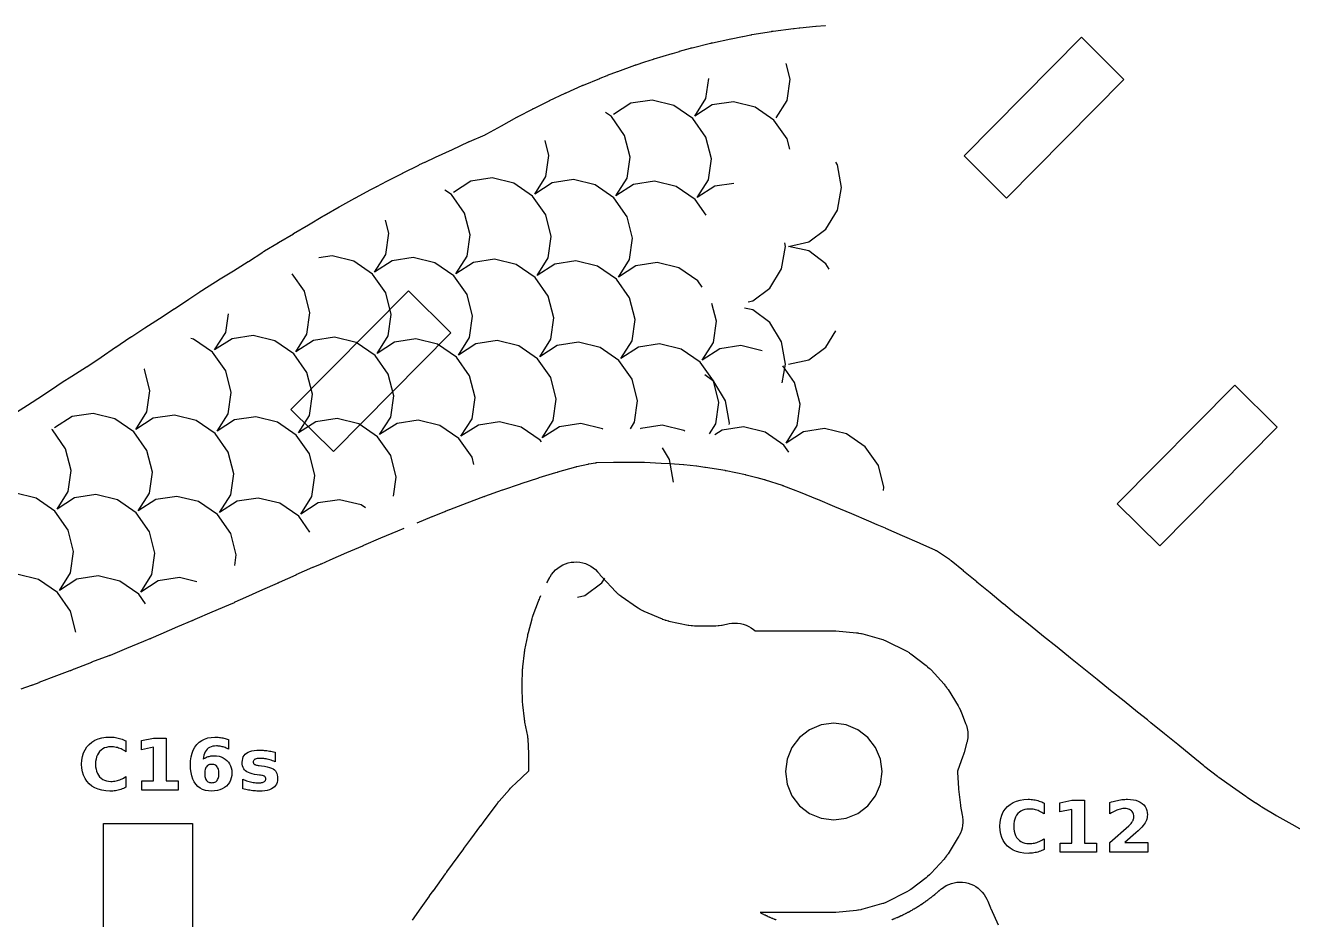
# Model space of a CAD drawing. Header units: millimetres. Extents: x 1 to 293, y 4 to 294.
# Drawn here: x 116.3 to 175.4, y 226.1 to 267.8 of the extents above; entities that cross this region are included whole.
import ezdxf

# ---------------------------------------------------------------- set-up
doc = ezdxf.new("R2010")
doc.units = ezdxf.units.MM
for name, color, linetype in [('CUT', 1, 'CONTINUOUS'), ('ENGRAVE', 5, 'CONTINUOUS'), ('SCORE', 7, 'CONTINUOUS')]:
    doc.layers.add(name, color=color, linetype=linetype)

msp = doc.modelspace()

# ---------------------------------------------------------------- linework, layer by layer
at = {"layer": 'CUT', "color": 1}
for points in [[(115.6963, 249.656), (116.3834, 250.1004), (117.0719, 250.5531), (117.7526, 251.003), (117.7564, 251.0055), (117.9761, 251.1496), (117.9835, 251.1545), (117.9909, 251.1592), (117.9983, 251.164), (118.4458, 251.4493), (119.1307, 251.8853), (119.1388, 251.8906), (119.8127, 252.3347), (119.8204, 252.3398), (120.4907, 252.7962), (120.4928, 252.7977), (121.1582, 253.2489), (121.1678, 253.2553), (121.2235, 253.2924), (121.2309, 253.2973), (121.2372, 253.3014), (121.2439, 253.3058), (121.8519, 253.6994), (121.8561, 253.7021), (122.5406, 254.1418), (123.226, 254.5864), (123.2327, 254.5909), (123.9095, 255.0427), (123.9107, 255.0435), (124.4172, 255.3809), (124.4236, 255.3851), (124.4301, 255.3893), (124.4365, 255.3935), (124.583, 255.4887), (124.5899, 255.4931), (124.5967, 255.4975), (124.6037, 255.5019), (125.2797, 255.9294), (125.2879, 255.9345), (125.9857, 256.3687), (126.6758, 256.7975), (126.6854, 256.8036), (127.3579, 257.2388), (127.3672, 257.2448), (127.3766, 257.2507), (127.3861, 257.2567), (127.4237, 257.2801), (127.4302, 257.2842), (127.4366, 257.2882), (127.4431, 257.2921), (128.0677, 257.6719), (128.0741, 257.6758), (128.0805, 257.6797), (128.087, 257.6835), (128.7814, 258.0952), (128.7892, 258.0998), (129.4958, 258.5123), (130.1574, 258.9053), (130.166, 258.9103), (130.1747, 258.9154), (130.1833, 258.9204), (130.2131, 258.9374), (130.2165, 258.9394), (130.9273, 259.3446), (130.9348, 259.3488), (130.9423, 259.3531), (130.9499, 259.3573), (131.658, 259.7489), (131.6653, 259.7529), (131.6726, 259.7569), (131.6799, 259.7608), (132.4033, 260.1492), (132.6427, 260.2787), (132.6524, 260.2839), (132.6622, 260.289), (132.672, 260.2942), (133.1483, 260.5416), (133.1498, 260.5424), (133.8846, 260.9229), (133.8928, 260.9271), (133.9009, 260.9313), (133.9091, 260.9354), (134.6319, 261.2972), (134.6462, 261.3043), (134.6605, 261.3112), (134.6749, 261.3181), (134.9102, 261.429), (134.9174, 261.4323), (134.9245, 261.4357), (134.9317, 261.439), (135.4226, 261.6632), (136.2028, 262.0256), (136.9499, 262.3734), (136.9688, 262.3821), (136.9874, 262.3904), (137.0073, 262.3991), (137.7276, 262.707), (137.7555, 262.7198), (137.7831, 262.7332), (137.8104, 262.7474), (138.4918, 263.1236), (139.2099, 263.5239), (139.2196, 263.5293), (139.2293, 263.5346), (139.2391, 263.5399), (139.2678, 263.5552), (139.2742, 263.5587), (139.9389, 263.9103), (139.9579, 263.9202), (139.9769, 263.9298), (139.996, 263.9393), (140.72, 264.2933), (140.7266, 264.2965), (140.7332, 264.2997), (140.7399, 264.3028), (141.4716, 264.6506), (141.4859, 264.6573), (141.5003, 264.664), (141.5148, 264.6705), (142.2568, 265.0019), (142.2756, 265.0101), (142.2945, 265.0182), (142.3135, 265.0261), (143.0784, 265.3399), (143.0865, 265.3432), (143.0945, 265.3464), (143.1025, 265.3496), (143.4191, 265.4747), (143.4279, 265.4782), (143.4367, 265.4816), (143.4455, 265.4849), (143.8997, 265.657), (143.907, 265.6598), (143.9142, 265.6625), (143.9215, 265.6651), (144.7108, 265.9538), (144.732, 265.9614), (144.7533, 265.9687), (144.7746, 265.976), (145.1798, 266.1088), (145.1849, 266.1105), (145.5812, 266.2387), (145.594, 266.2427), (145.6067, 266.2467), (145.6194, 266.2506), (146.4607, 266.5044), (146.473, 266.508), (146.7951, 266.6018), (146.8004, 266.6033), (147.3203, 266.7524), (147.3438, 266.7589), (147.3674, 266.7652), (147.391, 266.7713), (148.2521, 266.9845), (148.262, 266.9869), (148.2719, 266.9893), (148.2819, 266.9916), (148.3056, 266.9971), (148.3174, 266.9998), (148.3293, 267.0024), (148.3412, 267.005), (149.192, 267.1857), (149.2047, 267.1883), (149.7335, 267.2952), (149.7404, 267.2966), (149.747, 267.2979), (149.7538, 267.2992), (150.1317, 267.3716), (150.1469, 267.3744), (150.1621, 267.3772), (150.1773, 267.3798), (151.0903, 267.5328), (151.1152, 267.5368), (151.1402, 267.5405), (151.1652, 267.544), (152.126, 267.6679), (152.1333, 267.6688), (152.1407, 267.6697), (152.148, 267.6706), (152.3812, 267.6981), (152.3935, 267.6995), (152.4057, 267.7008), (152.418, 267.7021), (153.1536, 267.775), (153.1635, 267.7759), (153.1734, 267.7769), (153.1833, 267.7777), (153.5963, 267.8125), (153.6126, 267.8142)], [(176.1077, 230.1266), (175.3814, 230.5329), (174.6802, 230.9229), (174.6613, 230.9336), (174.6425, 230.9445), (174.6238, 230.9555), (173.9775, 231.343), (173.9546, 231.357), (173.9319, 231.3712), (173.9093, 231.3857), (173.6848, 231.5329), (173.6815, 231.5351), (173.2876, 231.7949), (173.2685, 231.8077), (173.2495, 231.8207), (173.2307, 231.8339), (172.5996, 232.2821), (171.9667, 232.7292), (171.9446, 232.7452), (171.9226, 232.7614), (171.9007, 232.7779), (171.3161, 233.2278), (171.3002, 233.2402), (171.2845, 233.2527), (171.2689, 233.2653), (170.6719, 233.7539), (170.0466, 234.2633), (169.4299, 234.7657), (168.7976, 235.2743), (168.6294, 235.4098), (168.1706, 235.779), (167.5441, 236.2829), (166.9178, 236.7864), (166.2918, 237.2905), (166.2905, 237.2916), (165.668, 237.7942), (165.0396, 238.2984), (165.0376, 238.3001), (164.4145, 238.8021), (163.7859, 239.3054), (163.7834, 239.3074), (163.1593, 239.8096), (163.1567, 239.8117), (162.5535, 240.2995), (162.5378, 240.3122), (162.5312, 240.3176), (161.9123, 240.8241), (161.9091, 240.8268), (161.2923, 241.3348), (160.6732, 241.8415), (160.6671, 241.8465), (160.0543, 242.3541), (160.0482, 242.3592), (159.4772, 242.8378), (159.4493, 242.8599), (159.4208, 242.8811), (159.3917, 242.9015), (158.7913, 243.2961), (158.7791, 243.3037), (158.7451, 243.3224), (158.7321, 243.3285), (158.0594, 243.6297), (157.9976, 243.6574), (157.2047, 244.0059), (156.4254, 244.3481), (156.4196, 244.3506), (156.027, 244.5182), (155.6334, 244.6851), (155.6284, 244.6872), (154.8448, 245.023), (154.8376, 245.0261), (154.0491, 245.3523), (154.0439, 245.3544), (153.2494, 245.687), (153.2437, 245.6894), (152.4475, 246.0133), (152.1132, 246.1477), (151.6628, 246.3237), (151.6449, 246.3304), (151.6271, 246.3367), (151.609, 246.3428), (150.8052, 246.6003), (150.7919, 246.6043), (150.7786, 246.6083), (150.7653, 246.612), (150.4173, 246.7064), (150.4071, 246.709), (149.9126, 246.8341), (149.9007, 246.837), (149.8887, 246.8398), (149.8767, 246.8424), (148.9752, 247.0322), (148.9687, 247.0335), (148.9622, 247.0348), (148.9583, 247.0356), (148.9453, 247.038), (148.9392, 247.039), (148.9316, 247.0403), (148.011, 247.1893), (148.0032, 247.1905), (147.9954, 247.1917), (147.9876, 247.1928), (147.613, 247.2436), (147.6046, 247.2446), (147.5962, 247.2457), (147.5877, 247.2466), (147.009, 247.3087), (147.0002, 247.3096), (146.9915, 247.3104), (146.9828, 247.3112), (146.3643, 247.3597), (146.3551, 247.3603), (146.3459, 247.3609), (146.3368, 247.3614), (145.9479, 247.3802), (145.1733, 247.415), (145.1647, 247.4153), (145.1561, 247.4156), (145.1475, 247.4158), (144.8681, 247.4205), (144.8593, 247.4206), (144.0353, 247.4227), (144.0248, 247.4226), (144.0143, 247.4225), (144.0038, 247.4222), (143.7467, 247.414), (143.7355, 247.4137), (143.7243, 247.4134), (143.7131, 247.4132), (142.9419, 247.4016), (142.9285, 247.4011), (142.8921, 247.3978), (142.8788, 247.3958), (142.5666, 247.3436), (142.5504, 247.3407), (142.5342, 247.3375), (142.518, 247.3341), (142.0043, 247.2194), (141.986, 247.215), (141.9679, 247.2104), (141.9497, 247.2055), (141.1089, 246.9628), (141.1026, 246.9609), (141.0962, 246.959), (141.0899, 246.9571), (141.0326, 246.9392), (141.026, 246.9371), (141.0194, 246.9351), (141.0127, 246.9331), (140.2395, 246.7004), (140.2325, 246.6982), (140.2255, 246.696), (140.2185, 246.6938), (139.3931, 246.4237), (139.372, 246.4168), (139.3657, 246.4147), (138.54, 246.1337), (138.5293, 246.1299), (137.7076, 245.8333), (137.7016, 245.8311), (137.6957, 245.8289), (137.6897, 245.8266), (137.6787, 245.8224), (137.671, 245.8194), (137.6632, 245.8165), (137.6555, 245.8136), (136.8805, 245.5264), (136.871, 245.5228), (136.066, 245.2093), (136.056, 245.2053), (135.8701, 245.1292), (135.8592, 245.1248), (135.8479, 245.1203), (135.8366, 245.1159), (135.2537, 244.8893), (135.2426, 244.8849), (134.5413, 244.5965)], [(133.9429, 244.3426), (133.6482, 244.2231), (133.6415, 244.2203), (132.853, 243.8897), (132.8434, 243.8856), (132.0599, 243.5414), (132.0375, 243.5315), (132.0262, 243.5265), (132.0147, 243.5216), (132.0033, 243.5167), (131.2659, 243.2072), (131.258, 243.2039), (130.4772, 242.8633), (130.0739, 242.6846), (130.0618, 242.6793), (130.0496, 242.674), (130.0373, 242.6688), (129.6868, 242.5217), (129.677, 242.5175), (128.8986, 242.1749), (128.8912, 242.1716), (128.1201, 241.82), (128.0686, 241.7962), (128.0568, 241.7908), (128.0445, 241.7852), (128.0322, 241.7798), (127.3369, 241.4751), (126.5478, 241.1209), (126.0542, 240.8975), (126.0408, 240.8915), (126.0273, 240.8856), (126.0138, 240.8797), (125.758, 240.7707), (124.9728, 240.4362), (124.1841, 240.0925), (124.0895, 240.0503), (124.0762, 240.0444), (124.0622, 240.0384), (124.0482, 240.0324), (123.3824, 239.7532), (123.3757, 239.7503), (122.5938, 239.4114), (122.1298, 239.2068), (122.1149, 239.2003), (122.1, 239.1939), (122.0849, 239.1876), (121.7952, 239.0682), (121.7917, 239.0668), (120.9937, 238.7404), (120.2321, 238.4241), (120.2097, 238.4151), (120.1873, 238.4062), (120.1647, 238.3976), (119.3664, 238.0993), (119.3574, 238.0959), (118.5526, 237.7809), (118.5435, 237.7772), (118.4094, 237.7223), (118.3932, 237.7158), (118.3766, 237.7093), (118.36, 237.7029), (117.7283, 237.4634), (116.913, 237.1517), (116.9043, 237.1484), (116.6051, 237.0363), (116.5875, 237.0299), (116.57, 237.0236), (116.5524, 237.0174), (116.0664, 236.8508)], [(140.608, 241.8015), (140.6133, 241.8126), (140.634, 241.8535), (140.6553, 241.8942), (140.7273, 242.0256), (140.7321, 242.0343), (140.737, 242.0431), (140.7419, 242.0518), (140.761, 242.0855), (140.8334, 242.1995), (140.9179, 242.3072), (141.0127, 242.406), (141.1169, 242.4949), (141.2294, 242.5729), (141.3491, 242.6394), (141.4748, 242.6937), (141.6053, 242.7352), (141.7393, 242.7635), (141.8754, 242.7783), (142.0123, 242.7795), (142.1487, 242.7671), (142.2831, 242.7412), (142.4143, 242.7021), (142.541, 242.6501), (142.6619, 242.5857), (142.7758, 242.5097), (142.8815, 242.4227), (142.9781, 242.3257), (143.0633, 242.2209), (143.0831, 242.194), (143.1013, 242.1717), (143.17, 242.0916), (143.1796, 242.0808), (143.1893, 242.0702), (143.8316, 241.3946), (143.8417, 241.3842), (143.852, 241.3742), (143.9285, 241.3015), (143.9499, 241.2822), (143.9722, 241.264), (144.0557, 241.1993), (144.0672, 241.1907), (144.0789, 241.1823), (144.844, 240.6497), (144.8559, 240.6417), (144.8681, 240.6339), (144.9576, 240.5781), (144.9825, 240.5634), (145.008, 240.5501), (145.1028, 240.5036), (145.1158, 240.4974), (145.1289, 240.4916), (145.9856, 240.124), (145.9989, 240.1185), (146.0124, 240.1133), (146.1113, 240.0766), (146.1386, 240.0673), (146.1663, 240.0594), (146.2685, 240.0329), (146.2825, 240.0295), (146.2966, 240.0264), (147.2097, 239.8388), (147.2238, 239.836), (147.238, 239.8337), (147.3424, 239.8177), (147.371, 239.814), (147.3997, 239.8119), (147.5051, 239.8065), (147.5195, 239.806), (147.5339, 239.8058), (148.4661, 239.8058), (148.4805, 239.806), (148.4949, 239.8065), (148.6003, 239.8119), (148.629, 239.814), (148.6576, 239.8177), (148.762, 239.8337), (148.7762, 239.836), (148.7903, 239.8388), (149.113, 239.9051), (149.2444, 239.9254), (149.3789, 239.9329), (149.5136, 239.9272), (149.647, 239.9083), (149.7779, 239.8765), (149.9051, 239.832), (150.0274, 239.7753), (150.1434, 239.7068), (150.2523, 239.6274), (150.3095, 239.5763), (150.3107, 239.5753), (150.3241, 239.575), (153.9107, 239.575), (153.9725, 239.5736), (154.0342, 239.5707), (154.0958, 239.5664), (155.0523, 239.4778), (155.1137, 239.4707), (155.1459, 239.4662), (155.2673, 239.4435), (155.299, 239.436), (155.3588, 239.4205), (156.2247, 239.1742), (156.2837, 239.1559), (156.3145, 239.1455), (156.4297, 239.1009), (156.4595, 239.0878), (156.5154, 239.0615), (157.3213, 238.6602), (157.376, 238.6314), (157.4044, 238.6156), (157.5094, 238.5506), (157.5363, 238.5322), (157.5864, 238.4961), (158.3048, 237.9536), (158.3532, 237.9152), (158.3783, 237.8944), (158.4696, 237.8112), (158.4926, 237.7882), (158.5353, 237.7435), (159.1417, 237.0782), (159.1823, 237.0316), (159.2031, 237.0066), (159.2775, 236.908), (159.2959, 236.8812), (159.3296, 236.8294), (159.8036, 236.064), (159.8349, 236.0107), (159.8507, 235.9823), (159.9058, 235.8717), (159.9189, 235.8419), (159.9426, 235.7849), (160.1509, 235.247), (160.1748, 235.1801), (160.1863, 235.145), (160.2238, 235.0059), (160.2467, 234.8617), (160.2541, 234.7159), (160.246, 234.5701), (160.2228, 234.428), (160.215, 234.3918), (160.198, 234.3229), (160.0752, 233.8753), (160.0732, 233.8681), (160.0712, 233.8609), (160.0691, 233.8538), (160.0656, 233.8413), (160.0526, 233.7986), (160.0389, 233.7562), (160.0245, 233.714), (159.7755, 233.0227), (159.7698, 233.0054), (159.7657, 232.989), (159.7651, 232.9721), (159.7659, 232.9539), (159.8137, 232.2331), (159.8151, 232.2158), (159.8167, 232.1985), (159.8186, 232.1812), (159.9105, 231.4384), (159.913, 231.4204), (159.9157, 231.4025), (159.9187, 231.3847), (159.9966, 230.9622), (160.0064, 230.9014), (160.0107, 230.8696), (160.022, 230.7453), (160.0217, 230.6187), (160.0099, 230.4927), (159.9864, 230.3683), (159.9517, 230.2466), (159.9059, 230.1286), (159.8502, 230.0168), (159.8346, 229.9888), (159.8034, 229.9358), (159.3296, 229.1706), (159.2959, 229.1188), (159.2775, 229.092), (159.2031, 228.9934), (159.1823, 228.9684), (159.1417, 228.9218), (158.5353, 228.2565), (158.4926, 228.2118), (158.4696, 228.1888), (158.3783, 228.1056), (158.3532, 228.0848), (158.3048, 228.0464), (157.5864, 227.5039), (157.5363, 227.4678), (157.5094, 227.4494), (157.4044, 227.3844), (157.376, 227.3686), (157.3213, 227.3398), (156.5154, 226.9385), (156.4595, 226.9122), (156.4297, 226.8991), (156.3145, 226.8545), (156.2837, 226.8441), (156.2247, 226.8258), (155.3588, 226.5795), (155.299, 226.564), (155.2673, 226.5565), (155.1459, 226.5338), (155.1137, 226.5293), (155.0523, 226.5222), (154.0958, 226.4336), (154.0342, 226.4293), (153.9725, 226.4264), (153.9107, 226.425), (150.5642, 226.425), (150.6014, 226.4057), (150.614, 226.3993), (150.6267, 226.3931), (150.6395, 226.387), (150.6438, 226.385), (150.6786, 226.3683), (150.7131, 226.3511), (150.7377, 226.3386), (150.7664, 226.3236), (150.777, 226.3182), (150.7897, 226.312), (150.8316, 226.292), (150.8445, 226.2861), (150.8551, 226.2813), (150.8709, 226.2741), (150.8866, 226.2668), (150.9023, 226.2594), (150.9129, 226.2543), (150.9257, 226.2484), (150.968, 226.2293), (150.981, 226.2236), (150.994, 226.2181), (151.0071, 226.2127), (151.0115, 226.2109), (151.0472, 226.1962), (151.0826, 226.1809), (151.1078, 226.1697), (151.1373, 226.1563), (151.1481, 226.1516), (151.1612, 226.146), (151.2041, 226.1284), (151.2173, 226.1232), (151.2282, 226.119), (151.2444, 226.1127), (151.2605, 226.1062), (151.2766, 226.0997), (151.2873, 226.0952), (151.3005, 226.09)], [(134.3387, 226.0659), (134.7462, 226.6415), (135.135, 227.1928), (135.1389, 227.1982), (135.313, 227.4425), (135.3138, 227.4436), (135.8783, 228.2338), (135.8854, 228.2436), (135.9362, 228.3134), (135.9398, 228.3182), (136.4727, 229.0432), (136.736, 229.4022), (136.7397, 229.4072), (137.0622, 229.8427), (137.5354, 230.484), (137.5398, 230.49), (137.6531, 230.6418), (138.2426, 231.4363), (138.247, 231.4421), (138.2513, 231.4479), (138.2557, 231.4537), (138.302, 231.5147), (138.3291, 231.5491), (138.3567, 231.5831), (138.3849, 231.6167), (138.8661, 232.1712), (138.9143, 232.2239), (138.9639, 232.2752), (139.0149, 232.3252), (139.1406, 232.4421), (139.7514, 233.02), (139.7638, 233.0324), (139.764, 233.0326), (139.7641, 233.0329), (139.7646, 233.0506), (139.7673, 233.7744), (139.7672, 233.7904), (139.7668, 233.8063), (139.7662, 233.8222), (139.7323, 234.5252), (139.7286, 234.5689), (139.7233, 234.6123), (139.7165, 234.6557), (139.589, 235.313), (139.5802, 235.3635), (139.5724, 235.4142), (139.5655, 235.465), (139.4901, 236.1178), (139.4852, 236.1689), (139.4813, 236.2199), (139.4783, 236.2711), (139.4534, 236.9232), (139.4524, 236.9744), (139.4524, 237.0256), (139.4534, 237.0768), (139.4783, 237.7289), (139.4813, 237.7801), (139.4852, 237.8311), (139.4901, 237.8822), (139.5655, 238.535), (139.5724, 238.5858), (139.5802, 238.6365), (139.589, 238.687), (139.7161, 239.3421), (139.7267, 239.3919), (139.7383, 239.4414), (139.7509, 239.4908), (139.9248, 240.1247), (139.9268, 240.1319), (139.9288, 240.1391), (139.9309, 240.1462), (139.9321, 240.1507), (139.9469, 240.1989), (139.9626, 240.2467), (139.9791, 240.2942), (140.2236, 240.9552), (140.2427, 241.0039), (140.2627, 241.0521), (140.2836, 241.1), (140.3351, 241.2115)], [(120.95, 221.425), (119.925, 221.425), (119.925, 230.575), (124.075, 230.575), (124.075, 221.425), (121.6, 221.425)], [(156.7036, 226.0916), (156.7167, 226.0968), (156.7275, 226.1013), (156.7436, 226.1078), (156.7597, 226.1143), (156.7759, 226.1206), (156.7867, 226.1248), (156.7999, 226.13), (156.8575, 226.1537), (156.8702, 226.159), (156.9415, 226.1895), (156.9543, 226.1951), (156.9646, 226.1998), (156.9804, 226.2069), (156.9963, 226.2139), (157.0123, 226.2208), (157.023, 226.2254), (157.036, 226.231), (157.0783, 226.2502), (157.0911, 226.2562), (157.1016, 226.2612), (157.1173, 226.2686), (157.1331, 226.2759), (157.1488, 226.2832), (157.1595, 226.2879), (157.1723, 226.2939), (157.2143, 226.3139), (157.227, 226.3201), (157.2396, 226.3265), (157.2521, 226.333), (157.2563, 226.3353), (157.2907, 226.353), (157.3251, 226.3702), (157.35, 226.3822), (157.3792, 226.3961), (157.3899, 226.4013), (157.4025, 226.4077), (157.4437, 226.4291), (157.4562, 226.4358), (157.4664, 226.4414), (157.4817, 226.4497), (157.497, 226.4578), (157.5124, 226.4659), (157.5227, 226.4712), (157.5352, 226.4779), (157.576, 226.5001), (157.5883, 226.5071), (157.6006, 226.5141), (157.6128, 226.5213), (157.6168, 226.5238), (157.6501, 226.5434), (157.6836, 226.5624), (157.7078, 226.5759), (157.7362, 226.5913), (157.7466, 226.5971), (157.7588, 226.6041), (157.7988, 226.6278), (157.8109, 226.6351), (157.8208, 226.6413), (157.8356, 226.6504), (157.8504, 226.6594), (157.8653, 226.6683), (157.8754, 226.6742), (157.8875, 226.6815), (157.927, 226.706), (157.9389, 226.7136), (157.9487, 226.7199), (157.9633, 226.7293), (157.9779, 226.7386), (157.9927, 226.7478), (158.0026, 226.7539), (158.0146, 226.7615), (158.0668, 226.7953), (158.0784, 226.8029), (158.1428, 226.8459), (158.1544, 226.8538), (158.1636, 226.8603), (158.1779, 226.8702), (158.1922, 226.88), (158.2066, 226.8897), (158.2164, 226.8962), (158.2281, 226.9041), (158.2661, 226.9307), (158.2776, 226.939), (158.2871, 226.9459), (158.3011, 226.956), (158.3152, 226.9661), (158.3294, 226.9761), (158.339, 226.9828), (158.3506, 226.991), (158.3881, 227.0183), (158.3994, 227.0268), (158.4107, 227.0354), (158.4218, 227.0441), (158.4255, 227.0471), (158.456, 227.0708), (158.4867, 227.094), (158.509, 227.1105), (158.5352, 227.1294), (158.5447, 227.1365), (158.5559, 227.1451), (158.5925, 227.1738), (158.6035, 227.1826), (158.6125, 227.19), (158.626, 227.2009), (158.6396, 227.2118), (158.6532, 227.2225), (158.6624, 227.2297), (158.6735, 227.2385), (158.7094, 227.2679), (158.7203, 227.277), (158.7311, 227.2862), (158.7417, 227.2955), (158.7452, 227.2987), (158.7744, 227.3241), (158.8038, 227.3489), (158.8251, 227.3665), (158.8502, 227.3869), (158.8593, 227.3945), (158.87, 227.4037), (158.905, 227.4343), (158.9155, 227.4438), (158.9241, 227.4516), (158.937, 227.4633), (158.9462, 227.4715), (158.9943, 227.5125), (159.027, 227.539), (159.1316, 227.616), (159.2447, 227.6836), (159.3638, 227.74), (159.4876, 227.7847), (159.6152, 227.8174), (159.7454, 227.8378), (159.8769, 227.8456), (160.0085, 227.8408), (160.1391, 227.8234), (160.2674, 227.7936), (160.3923, 227.7516), (160.5126, 227.6979), (160.6271, 227.6329), (160.735, 227.5573), (160.8351, 227.4717), (160.9266, 227.3769), (161.0085, 227.2738), (161.0803, 227.1633), (161.1403, 227.0481), (161.1537, 227.019), (161.1793, 226.9599), (161.3058, 226.6467), (161.3105, 226.6353), (161.3154, 226.6239), (161.3204, 226.6126), (161.6646, 225.8508)]]:
    msp.add_lwpolyline(points, dxfattribs=at)
for points in [[(162.0596, 259.7571), (167.5404, 265.2929), (165.5577, 267.2558), (160.0769, 261.72), (162.0596, 259.7571)], [(128.6693, 249.8959), (130.6519, 247.9329), (136.1327, 253.4687), (134.1501, 255.4317), (128.6693, 249.8959)], [(169.2117, 243.5291), (174.6925, 249.0649), (172.7099, 251.0279), (167.2291, 245.4921), (169.2117, 243.5291)], [(155.5938, 234.5938), (155.127, 234.952), (154.5834, 235.1771), (154, 235.2539), (153.4166, 235.1771), (152.873, 234.952), (152.4062, 234.5938), (152.048, 234.127), (151.8229, 233.5834), (151.7461, 233), (151.8229, 232.4166), (152.048, 231.873), (152.4062, 231.4062), (152.873, 231.048), (153.4166, 230.8229), (154, 230.7461), (154.5834, 230.8229), (155.127, 231.048), (155.5938, 231.4062), (155.952, 231.873), (156.1771, 232.4166), (156.2539, 233), (156.1771, 233.5834), (155.952, 234.127), (155.5938, 234.5938)]]:
    msp.add_lwpolyline(points, close=True, dxfattribs=at)
at = {"layer": 'ENGRAVE', "color": 5}
for points in [[(120.8552, 232.2155), (120.7957, 232.1917), (120.7353, 232.1705), (120.6742, 232.1516), (120.6122, 232.1352), (120.5493, 232.1213), (120.4856, 232.1099), (120.4209, 232.101), (120.3554, 232.0947), (120.2889, 232.0909), (120.2216, 232.0896), (120.0262, 232.099), (119.8449, 232.1273), (119.6775, 232.1745), (119.5242, 232.2404), (119.3849, 232.3253), (119.2596, 232.429), (119.1512, 232.5488), (119.0625, 232.6821), (118.9935, 232.8288), (118.9443, 232.9889), (118.9147, 233.1624), (118.9048, 233.3494), (118.9147, 233.5369), (118.9443, 233.7108), (118.9935, 233.8712), (119.0625, 234.0181), (119.1512, 234.1515), (119.2596, 234.2714), (119.3849, 234.3751), (119.5242, 234.46), (119.6775, 234.5259), (119.8449, 234.5731), (120.0262, 234.6013), (120.2216, 234.6108), (120.2889, 234.6095), (120.3554, 234.6057), (120.4209, 234.5994), (120.4856, 234.5905), (120.5493, 234.5791), (120.6122, 234.5652), (120.6742, 234.5488), (120.7353, 234.5299), (120.7957, 234.5086), (120.8552, 234.4849), (120.914, 234.4587), (120.9719, 234.4301), (120.9719, 233.9272), (120.914, 233.965), (120.8563, 233.9993), (120.799, 234.0301), (120.7419, 234.0574), (120.685, 234.0811), (120.6285, 234.1013), (120.5715, 234.1182), (120.5136, 234.1321), (120.4547, 234.1428), (120.3948, 234.1505), (120.3339, 234.1551), (120.272, 234.1567), (120.1642, 234.1507), (120.0644, 234.1328), (119.9725, 234.103), (119.8886, 234.0612), (119.8127, 234.0075), (119.7447, 233.9418), (119.686, 233.8657), (119.638, 233.7805), (119.6006, 233.6863), (119.574, 233.583), (119.558, 233.4707), (119.5526, 233.3494), (119.558, 233.2285), (119.574, 233.1166), (119.6006, 233.0137), (119.638, 232.9197), (119.686, 232.8347), (119.7447, 232.7586), (119.8127, 232.6929), (119.8886, 232.6392), (119.9725, 232.5974), (120.0644, 232.5676), (120.1642, 232.5497), (120.272, 232.5437), (120.3339, 232.5453), (120.3948, 232.5499), (120.4547, 232.5576), (120.5136, 232.5683), (120.5715, 232.5821), (120.6285, 232.5991), (120.685, 232.6193), (120.7419, 232.643), (120.799, 232.6703), (120.8563, 232.7011), (120.914, 232.7354), (120.9719, 232.7732), (120.9719, 232.2703), (120.914, 232.2417), (120.8552, 232.2155)], [(122.2624, 234.1404), (121.6944, 234.0232), (121.6944, 234.4496), (122.2592, 234.5668), (122.8549, 234.5668), (122.8549, 232.5698), (123.4083, 232.5698), (123.4083, 232.1368), (121.7091, 232.1368), (121.7091, 232.5698), (122.2624, 232.5698), (122.2624, 234.1404)], [(125.6508, 234.0987), (125.6018, 234.1178), (125.5537, 234.1348), (125.5066, 234.1496), (125.4606, 234.1624), (125.4152, 234.1731), (125.3701, 234.1818), (125.3255, 234.1886), (125.2812, 234.1935), (125.2372, 234.1964), (125.1936, 234.1974), (125.1038, 234.193), (125.0207, 234.1801), (124.9446, 234.1585), (124.8753, 234.1283), (124.813, 234.0894), (124.7574, 234.0419), (124.709, 233.9859), (124.6677, 233.9216), (124.6337, 233.8489), (124.607, 233.7678), (124.5874, 233.6783), (124.5751, 233.5805), (124.6114, 233.606), (124.6487, 233.6292), (124.687, 233.6503), (124.7263, 233.6691), (124.7666, 233.6857), (124.8079, 233.7001), (124.8503, 233.7123), (124.894, 233.7223), (124.9389, 233.73), (124.9851, 233.7356), (125.0326, 233.7389), (125.0813, 233.74), (125.2016, 233.7339), (125.3138, 233.7158), (125.418, 233.6855), (125.5143, 233.6431), (125.6025, 233.5886), (125.6827, 233.5219), (125.7526, 233.4455), (125.8098, 233.3615), (125.8542, 233.27), (125.886, 233.1711), (125.9051, 233.0646), (125.9114, 232.9506), (125.9043, 232.8247), (125.883, 232.7075), (125.8475, 232.5989), (125.7978, 232.4989), (125.734, 232.4075), (125.6559, 232.3248), (125.5659, 232.2529), (125.4662, 232.1941), (125.3568, 232.1484), (125.2378, 232.1157), (125.109, 232.0962), (124.9706, 232.0896), (124.8187, 232.0985), (124.6787, 232.1252), (124.5505, 232.1696), (124.4343, 232.2318), (124.3299, 232.3117), (124.2374, 232.4094), (124.1581, 232.5235), (124.0932, 232.6524), (124.0427, 232.7962), (124.0067, 232.9549), (123.985, 233.1284), (123.9778, 233.3168), (123.9862, 233.5104), (124.0115, 233.6896), (124.0537, 233.8546), (124.1127, 234.0051), (124.1886, 234.1414), (124.2814, 234.2633), (124.3888, 234.3685), (124.5088, 234.4545), (124.6413, 234.5215), (124.7863, 234.5693), (124.9438, 234.598), (125.1139, 234.6075), (125.1695, 234.6068), (125.2246, 234.6046), (125.2791, 234.601), (125.3331, 234.5959), (125.3865, 234.5894), (125.4394, 234.5815), (125.4919, 234.5721), (125.5443, 234.5612), (125.5965, 234.5489), (125.6485, 234.5352), (125.7003, 234.52), (125.7519, 234.5034), (125.7519, 234.0541), (125.7009, 234.0775), (125.6508, 234.0987)], [(127.8658, 233.485), (127.8045, 233.5078), (127.744, 233.5284), (127.6841, 233.5469), (127.625, 233.5631), (127.5665, 233.5772), (127.509, 233.5892), (127.4526, 233.5989), (127.3973, 233.6065), (127.343, 233.612), (127.2899, 233.6152), (127.2378, 233.6163), (127.1848, 233.6152), (127.1366, 233.6117), (127.0931, 233.6059), (127.0544, 233.5979), (127.0204, 233.5875), (126.9912, 233.5748), (126.9666, 233.5597), (126.9464, 233.5422), (126.9308, 233.5221), (126.9196, 233.4996), (126.9129, 233.4746), (126.9106, 233.447), (126.9123, 233.4246), (126.9174, 233.404), (126.9259, 233.3852), (126.9378, 233.3682), (126.953, 233.353), (126.9717, 233.3396), (126.9947, 233.3277), (127.0231, 233.3168), (127.0569, 233.3071), (127.0961, 233.2984), (127.1406, 233.2908), (127.1906, 233.2843), (127.2931, 233.2696), (127.4342, 233.2486), (127.559, 233.2235), (127.6675, 233.1944), (127.7597, 233.1611), (127.8356, 233.1238), (127.8953, 233.0825), (127.9426, 233.0349), (127.9812, 232.9792), (128.0113, 232.9152), (128.0328, 232.843), (128.0457, 232.7626), (128.0499, 232.6739), (128.044, 232.5808), (128.0261, 232.4958), (127.9962, 232.4188), (127.9545, 232.3499), (127.9007, 232.289), (127.8351, 232.2361), (127.7576, 232.1913), (127.6684, 232.1547), (127.5674, 232.1262), (127.4546, 232.1059), (127.3301, 232.0937), (127.1938, 232.0896), (127.1333, 232.0904), (127.072, 232.0928), (127.0101, 232.0967), (126.9475, 232.1023), (126.8842, 232.1094), (126.8203, 232.1181), (126.7557, 232.1284), (126.6905, 232.1403), (126.6248, 232.1537), (126.5584, 232.1687), (126.4915, 232.1854), (126.424, 232.2035), (126.424, 232.6463), (126.4823, 232.6192), (126.5411, 232.5945), (126.6004, 232.5722), (126.6602, 232.5522), (126.7204, 232.5346), (126.7812, 232.5193), (126.8424, 232.5064), (126.9039, 232.4958), (126.9658, 232.4876), (127.0279, 232.4817), (127.0904, 232.4782), (127.1531, 232.477), (127.2078, 232.4783), (127.2577, 232.4822), (127.3029, 232.4888), (127.3434, 232.498), (127.3792, 232.5098), (127.4103, 232.5242), (127.4367, 232.5412), (127.4582, 232.5607), (127.475, 232.5828), (127.487, 232.6074), (127.4942, 232.6345), (127.4966, 232.6642), (127.4949, 232.6891), (127.49, 232.7118), (127.4817, 232.7323), (127.4702, 232.7506), (127.4553, 232.7667), (127.4372, 232.7805), (127.4141, 232.7928), (127.3844, 232.8041), (127.3482, 232.8145), (127.3055, 232.8239), (127.2562, 232.8324), (127.2003, 232.8399), (127.0978, 232.853), (126.9746, 232.8715), (126.8643, 232.8947), (126.767, 232.9225), (126.6826, 232.955), (126.6111, 232.992), (126.5526, 233.0336), (126.5048, 233.0814), (126.4657, 233.1367), (126.4354, 233.1996), (126.4137, 233.2702), (126.4006, 233.3483), (126.3963, 233.434), (126.4018, 233.5264), (126.4184, 233.6105), (126.4459, 233.6863), (126.4846, 233.7538), (126.5342, 233.8129), (126.5949, 233.8637), (126.6669, 233.9065), (126.7508, 233.9415), (126.8463, 233.9687), (126.9537, 233.9881), (127.0728, 233.9998), (127.2036, 234.0037), (127.2578, 234.003), (127.3128, 234.001), (127.3688, 233.9976), (127.4257, 233.9928), (127.4834, 233.9867), (127.5421, 233.9793), (127.6021, 233.9704), (127.6638, 233.9599), (127.7273, 233.9479), (127.7924, 233.9344), (127.8593, 233.9194), (127.9279, 233.9028), (127.9279, 233.4601), (127.8658, 233.485)], [(124.8333, 233.3097), (124.7945, 233.289), (124.7603, 233.2623), (124.7306, 233.2298), (124.7055, 233.1913), (124.6849, 233.1468), (124.6689, 233.0965), (124.6575, 233.0402), (124.6507, 232.978), (124.6484, 232.9099), (124.6507, 232.8418), (124.6575, 232.7796), (124.6689, 232.7234), (124.6849, 232.673), (124.7055, 232.6286), (124.7306, 232.5901), (124.7603, 232.5575), (124.7945, 232.5309), (124.8333, 232.5101), (124.8767, 232.4953), (124.9246, 232.4865), (124.9772, 232.4835), (125.0302, 232.4865), (125.0785, 232.4953), (125.1222, 232.5101), (125.1613, 232.5309), (125.1956, 232.5575), (125.2254, 232.5901), (125.2505, 232.6286), (125.271, 232.673), (125.287, 232.7234), (125.2984, 232.7796), (125.3053, 232.8418), (125.3076, 232.9099), (125.3053, 232.978), (125.2984, 233.0402), (125.287, 233.0965), (125.271, 233.1468), (125.2505, 233.1913), (125.2254, 233.2298), (125.1956, 233.2623), (125.1613, 233.289), (125.1222, 233.3097), (125.0785, 233.3245), (125.0302, 233.3334), (124.9772, 233.3364), (124.9246, 233.3334), (124.8767, 233.3245), (124.8333, 233.3097)], [(163.7598, 229.3398), (163.7011, 229.3136), (163.6415, 229.2899), (163.5812, 229.2686), (163.52, 229.2498), (163.458, 229.2333), (163.3952, 229.2194), (163.3314, 229.208), (163.2668, 229.1992), (163.2012, 229.1928), (163.1347, 229.189), (163.0674, 229.1878), (162.872, 229.1972), (162.6907, 229.2255), (162.5234, 229.2726), (162.37, 229.3386), (162.2308, 229.4234), (162.1055, 229.5271), (161.9971, 229.647), (161.9084, 229.7802), (161.8394, 229.9269), (161.7901, 230.087), (161.7605, 230.2606), (161.7507, 230.4475), (161.7605, 230.635), (161.7901, 230.809), (161.8394, 230.9694), (161.9084, 231.1163), (161.9971, 231.2497), (162.1055, 231.3696), (162.2308, 231.4733), (162.37, 231.5581), (162.5234, 231.6241), (162.6907, 231.6712), (162.872, 231.6995), (163.0674, 231.7089), (163.1347, 231.7077), (163.2012, 231.7039), (163.2668, 231.6975), (163.3314, 231.6887), (163.3952, 231.6773), (163.458, 231.6634), (163.52, 231.647), (163.5812, 231.6281), (163.6415, 231.6068), (163.7011, 231.5831), (163.7598, 231.5569), (163.8177, 231.5283), (163.8177, 231.0253), (163.7598, 231.0632), (163.7022, 231.0975), (163.6448, 231.1283), (163.5877, 231.1555), (163.5308, 231.1793), (163.4743, 231.1995), (163.4174, 231.2164), (163.3594, 231.2302), (163.3005, 231.241), (163.2406, 231.2487), (163.1797, 231.2533), (163.1178, 231.2548), (163.0101, 231.2489), (162.9102, 231.231), (162.8184, 231.2011), (162.7344, 231.1593), (162.6585, 231.1056), (162.5905, 231.04), (162.5318, 230.9639), (162.4838, 230.8787), (162.4465, 230.7845), (162.4198, 230.6812), (162.4038, 230.5689), (162.3984, 230.4475), (162.4038, 230.3267), (162.4198, 230.2148), (162.4465, 230.1118), (162.4838, 230.0179), (162.5318, 229.9328), (162.5905, 229.8567), (162.6585, 229.7911), (162.7344, 229.7374), (162.8184, 229.6956), (162.9102, 229.6657), (163.0101, 229.6478), (163.1178, 229.6419), (163.1797, 229.6434), (163.2406, 229.648), (163.3005, 229.6557), (163.3594, 229.6665), (163.4174, 229.6803), (163.4743, 229.6972), (163.5308, 229.7174), (163.5877, 229.7412), (163.6448, 229.7684), (163.7022, 229.7992), (163.7598, 229.8335), (163.8177, 229.8714), (163.8177, 229.3684), (163.7598, 229.3398)], [(165.1083, 231.2386), (164.5402, 231.1214), (164.5402, 231.5478), (165.105, 231.665), (165.7007, 231.665), (165.7007, 229.6679), (166.2541, 229.6679), (166.2541, 229.235), (164.5549, 229.235), (164.5549, 229.6679), (165.1083, 229.6679), (165.1083, 231.2386)], [(168.6466, 229.235), (166.8806, 229.235), (166.8806, 229.6956), (167.7676, 230.4785), (167.8055, 230.5141), (167.84, 230.5495), (167.871, 230.5847), (167.8986, 230.6195), (167.9227, 230.6541), (167.9434, 230.6884), (167.9608, 230.7228), (167.9751, 230.7577), (167.9862, 230.793), (167.9941, 230.8288), (167.9988, 230.865), (168.0004, 230.9016), (167.9972, 230.9568), (167.9876, 231.0082), (167.9717, 231.0559), (167.9494, 231.0998), (167.9207, 231.1401), (167.8856, 231.1767), (167.8453, 231.2085), (167.8007, 231.2346), (167.752, 231.2548), (167.699, 231.2693), (167.6418, 231.278), (167.5805, 231.2809), (167.5309, 231.2791), (167.4797, 231.2739), (167.4271, 231.2652), (167.3729, 231.253), (167.3171, 231.2374), (167.2598, 231.2182), (167.2011, 231.1956), (167.141, 231.1697), (167.0796, 231.1403), (167.0168, 231.1075), (166.9526, 231.0714), (166.8871, 231.0319), (166.8871, 231.5657), (166.9575, 231.5881), (167.0276, 231.6087), (167.0975, 231.6274), (167.1671, 231.6442), (167.2364, 231.6592), (167.3054, 231.6723), (167.3741, 231.6835), (167.4423, 231.6927), (167.5101, 231.6998), (167.5774, 231.7049), (167.6443, 231.7079), (167.7107, 231.7089), (167.8507, 231.7036), (167.9799, 231.6876), (168.0983, 231.6609), (168.2058, 231.6236), (168.3026, 231.5756), (168.3886, 231.5169), (168.4624, 231.4487), (168.5229, 231.372), (168.5699, 231.287), (168.6034, 231.1935), (168.6236, 231.0917), (168.6303, 230.9814), (168.6274, 230.916), (168.6189, 230.852), (168.6046, 230.7895), (168.5847, 230.7286), (168.5591, 230.6691), (168.5277, 230.6111), (168.4873, 230.5506), (168.4342, 230.4837), (168.3686, 230.4103), (168.2905, 230.3304), (168.1997, 230.2441), (168.0964, 230.1513), (167.5772, 229.6956), (168.6466, 229.6956), (168.6466, 229.235)]]:
    msp.add_lwpolyline(points, close=True, dxfattribs=at)
at = {"layer": 'SCORE', "color": 7}
for points in [[(151.3051, 263.4952), (151.8227, 264.3156), (151.9641, 265.3056), (151.7786, 266.035)], [(147.5128, 263.5735), (148.0304, 264.3939), (148.1656, 265.3405)], [(147.629, 259.7822), (148.1466, 260.6025), (148.2879, 261.5926), (148.0314, 262.6015), (147.4161, 263.4758), (146.5357, 264.0824), (145.5242, 264.3288), (144.5357, 264.1776), (143.7205, 263.6518)], [(143.8367, 259.8605), (144.3543, 260.6808), (144.4956, 261.6708), (144.2391, 262.6798), (143.6238, 263.5541), (143.3443, 263.7466)], [(151.9456, 262.0435), (151.8237, 262.5232), (151.2084, 263.3975), (150.328, 264.0041), (149.3165, 264.2505), (148.328, 264.0993), (147.5128, 263.5735)], [(140.0444, 259.9388), (140.562, 260.7591), (140.7033, 261.7491), (140.5277, 262.44)], [(151.8836, 257.5006), (152.8307, 257.7099), (153.6337, 258.306), (154.1702, 259.1982), (154.3586, 260.2506), (154.1702, 261.303), (154.0943, 261.4291)], [(140.1605, 256.1475), (140.6782, 256.9678), (140.8195, 257.9578), (140.5629, 258.9668), (139.9476, 259.8411), (139.0672, 260.4476), (138.0558, 260.6941), (137.0672, 260.5429), (136.2521, 260.0171)], [(143.9528, 256.0692), (144.4705, 256.8895), (144.6118, 257.8795), (144.3552, 258.8885), (143.7399, 259.7628), (142.8595, 260.3693), (141.8481, 260.6158), (140.8595, 260.4646), (140.0444, 259.9388)], [(148.0483, 258.9512), (147.5322, 259.6845), (146.6518, 260.291), (145.6404, 260.5375), (144.6518, 260.3863), (143.8367, 259.8605)], [(149.3312, 260.4436), (148.4441, 260.308), (147.629, 259.7822)], [(136.3682, 256.2258), (136.8859, 257.0461), (137.0272, 258.0361), (136.7706, 259.0451), (136.1553, 259.9194), (135.8525, 260.128)], [(132.5759, 256.3041), (133.0936, 257.1244), (133.2349, 258.1144), (133.0797, 258.7248)], [(150.0101, 254.9139), (150.2182, 254.9599), (151.0212, 255.556), (151.5577, 256.4482), (151.7461, 257.5006), (151.7163, 257.6671)], [(153.7836, 256.4458), (153.6337, 256.6951), (152.8307, 257.2912), (151.8836, 257.5006)], [(132.6921, 252.5127), (133.2097, 253.3331), (133.351, 254.3231), (133.0945, 255.332), (132.4792, 256.2064), (131.5988, 256.8129), (130.5873, 257.0593), (129.9689, 256.9648)], [(136.4844, 252.4344), (137.002, 253.2548), (137.1433, 254.2448), (136.8868, 255.2538), (136.2715, 256.1281), (135.3911, 256.7346), (134.3796, 256.981), (133.3911, 256.8298), (132.5759, 256.3041)], [(140.2767, 252.3561), (140.7943, 253.1765), (140.9356, 254.1665), (140.6791, 255.1755), (140.0638, 256.0498), (139.1834, 256.6563), (138.1719, 256.9027), (137.1834, 256.7515), (136.3682, 256.2258)], [(144.069, 252.2778), (144.5866, 253.0982), (144.7279, 254.0882), (144.4714, 255.0972), (143.8561, 255.9715), (142.9757, 256.578), (141.9642, 256.8244), (140.9757, 256.6733), (140.1605, 256.1475)], [(147.8576, 255.5959), (147.6484, 255.8932), (146.768, 256.4997), (145.7565, 256.7461), (144.768, 256.595), (143.9528, 256.0692)], [(128.8998, 252.591), (129.4174, 253.4114), (129.5587, 254.4014), (129.3022, 255.4103), (128.7261, 256.229)], [(125.1075, 252.6693), (125.6251, 253.4897), (125.7498, 254.3632)], [(147.8613, 252.1995), (148.3789, 253.0199), (148.5202, 254.0099), (148.3091, 254.8404)], [(151.5913, 251.136), (151.7461, 252.0006), (151.5577, 253.053), (151.0212, 253.9451), (150.2182, 254.5412), (149.8363, 254.6257)], [(125.2237, 248.878), (125.7413, 249.6983), (125.8826, 250.6884), (125.6261, 251.6973), (125.0108, 252.5716), (124.1304, 253.1782), (123.9986, 253.2103)], [(129.016, 248.7997), (129.5336, 249.62), (129.6749, 250.6101), (129.4184, 251.619), (128.8031, 252.4933), (127.9227, 253.0999), (126.9112, 253.3463), (125.9226, 253.1951), (125.1075, 252.6693)], [(132.8082, 248.7214), (133.3259, 249.5418), (133.4672, 250.5318), (133.2107, 251.5407), (132.5954, 252.415), (131.715, 253.0216), (130.7035, 253.268), (129.7149, 253.1168), (128.8998, 252.591)], [(136.6005, 248.6431), (137.1182, 249.4635), (137.2595, 250.4535), (137.003, 251.4624), (136.3877, 252.3367), (135.5073, 252.9433), (134.4958, 253.1897), (133.5072, 253.0385), (132.6921, 252.5127)], [(140.3928, 248.5648), (140.9105, 249.3852), (141.0518, 250.3752), (140.7952, 251.3841), (140.18, 252.2584), (139.2996, 252.865), (138.2881, 253.1114), (137.2995, 252.9602), (136.4844, 252.4344)], [(151.8836, 252.0006), (152.8307, 252.2099), (153.6337, 252.806), (154.0873, 253.5604)], [(144.5069, 248.9965), (144.7028, 249.3069), (144.8441, 250.2969), (144.5875, 251.3058), (143.9722, 252.1801), (143.0918, 252.7867), (142.0804, 253.0331), (141.0918, 252.8819), (140.2767, 252.3561)], [(148.1956, 248.754), (148.4951, 249.2286), (148.6364, 250.2186), (148.3798, 251.2275), (147.7645, 252.1018), (146.8841, 252.7084), (145.8727, 252.9548), (144.8841, 252.8036), (144.069, 252.2778)], [(150.6527, 252.6359), (149.665, 252.8765), (148.6764, 252.7253), (147.8613, 252.1995)], [(151.7697, 248.3299), (152.2874, 249.1503), (152.4287, 250.1403), (152.1721, 251.1492), (151.6197, 251.9343)], [(121.4314, 248.9563), (121.949, 249.7766), (122.0903, 250.7667), (121.8338, 251.7756), (121.8202, 251.7948)], [(149.1247, 249.201), (149.1336, 249.2506), (148.9452, 250.303), (148.4087, 251.1951), (147.986, 251.5089)], [(121.5475, 245.165), (122.0651, 245.9853), (122.2064, 246.9753), (121.9499, 247.9843), (121.3346, 248.8586), (120.4542, 249.4651), (119.4427, 249.7116), (118.4542, 249.5604), (117.6391, 249.0346)], [(125.3398, 245.0867), (125.8574, 245.907), (125.9987, 246.897), (125.7422, 247.906), (125.1269, 248.7803), (124.2465, 249.3868), (123.235, 249.6333), (122.2465, 249.4821), (121.4314, 248.9563)], [(129.1321, 245.0084), (129.6497, 245.8287), (129.791, 246.8187), (129.5345, 247.8277), (128.9192, 248.702), (128.0388, 249.3085), (127.0273, 249.555), (126.0388, 249.4038), (125.2237, 248.878)], [(117.7552, 245.2433), (118.2728, 246.0636), (118.4141, 247.0536), (118.1576, 248.0626), (117.5423, 248.9369), (117.5122, 248.9576)], [(133.4558, 245.8468), (133.5833, 246.7404), (133.3268, 247.7494), (132.7115, 248.6237), (131.8311, 249.2302), (130.8196, 249.4767), (129.8311, 249.3255), (129.016, 248.7997)], [(137.2066, 247.3269), (137.1191, 247.6711), (136.5038, 248.5454), (135.6234, 249.1519), (134.6119, 249.3984), (133.6234, 249.2472), (132.8082, 248.7214)], [(140.357, 248.3805), (140.2961, 248.4671), (139.4157, 249.0736), (138.4042, 249.3201), (137.4157, 249.1689), (136.6005, 248.6431)], [(143.2287, 248.9811), (143.208, 248.9953), (142.1965, 249.2418), (141.208, 249.0906), (140.3928, 248.5648)], [(147.0452, 248.8861), (147.0003, 248.917), (145.9888, 249.1635), (145.0003, 249.0123), (144.9719, 248.994)], [(151.9057, 247.9016), (151.673, 248.2322), (150.7926, 248.8387), (149.7811, 249.0852), (148.7926, 248.934), (148.4509, 248.7136)], [(156.3138, 246.1073), (156.3371, 246.2706), (156.0806, 247.2796), (155.4653, 248.1539), (154.5849, 248.7604), (153.5734, 249.0069), (152.5849, 248.8557), (151.7697, 248.3299)], [(146.5204, 246.5041), (146.3327, 247.553), (146.0025, 248.102)], [(117.8714, 241.4519), (118.389, 242.2723), (118.5303, 243.2623), (118.2738, 244.2713), (117.6585, 245.1456), (116.7781, 245.7521), (115.7666, 245.9985), (114.778, 245.8474), (113.9629, 245.3216)], [(121.6637, 241.3736), (122.1813, 242.194), (122.3226, 243.184), (122.0661, 244.193), (121.4508, 245.0673), (120.5704, 245.6738), (119.5589, 245.9202), (118.5703, 245.7691), (117.7552, 245.2433)], [(126.0458, 242.622), (126.1149, 243.1057), (125.8584, 244.1147), (125.2431, 244.989), (124.3627, 245.5955), (123.3512, 245.8419), (122.3626, 245.6908), (121.5475, 245.165)], [(129.5523, 244.1761), (129.0354, 244.9107), (128.155, 245.5172), (127.1435, 245.7636), (126.1549, 245.6125), (125.3398, 245.0867)], [(132.1482, 245.3005), (131.9473, 245.4389), (130.9358, 245.6853), (129.9472, 245.5342), (129.1321, 245.0084)], [(118.6376, 239.5056), (118.3899, 240.4799), (117.7746, 241.3542), (116.8942, 241.9608), (115.8828, 242.2072), (114.8942, 242.056), (114.0791, 241.5302)], [(121.887, 240.8211), (121.5669, 241.2759), (120.6865, 241.8825), (119.675, 242.1289), (118.6865, 241.9777), (117.8714, 241.4519)], [(124.2803, 241.8525), (123.4673, 242.0506), (122.4788, 241.8994), (121.6637, 241.3736)], [(142.0348, 241.1335), (142.3807, 241.2099), (143.1837, 241.806), (143.3171, 242.028)]]:
    msp.add_lwpolyline(points, dxfattribs=at)

doc.saveas('drawing.dxf')
